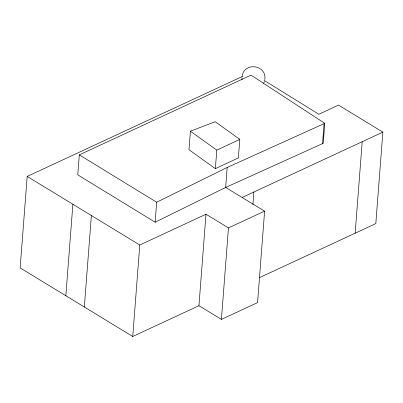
<?xml version="1.0" encoding="UTF-8"?>
<svg xmlns="http://www.w3.org/2000/svg" width="403" height="403" viewBox="0 0 403 403"><rect width="100%" height="100%" fill="white"/><g stroke="black" fill="none" stroke-linecap="round" stroke-linejoin="round"><path stroke-width="0.6" d="M242.571 76.384L27.187 176.428L20.15 267.904L132.743 336.485L198.946 305.711L221.423 319.388L257.567 302.623L264.605 211.147L225.655 187.45L155.13 222.209L77.774 174.842L79.31 154.868L251.019 75.134L324.773 123.338L323.236 143.312L225.655 187.45L227.191 167.477L324.773 123.338M65.845 295.721L72.888 204.245L27.187 176.428M84.338 307.021L91.375 215.55L72.888 204.245M132.743 336.485L139.781 245.014L205.983 214.235L228.461 227.912L264.605 211.147M155.13 222.209L156.666 202.235L227.191 167.477M190.412 131.192L188.987 149.709L215.373 168.656L238.38 157.895L239.8 139.378L215.217 121.721L190.412 131.192L216.799 150.138L215.373 168.656M198.946 305.711L205.983 214.235M221.423 319.388L228.461 227.912M252.918 204.553L253.88 192.019L382.85 132.139L375.813 223.61L259.386 277.672M322.561 143.599L324.098 123.63M355.164 233.196L362.201 141.725M264.781 79.678C267.209 64.717 243.78 61.538 242.102 76.555M263.633 83.3L264.418 81.557M216.799 150.138L239.8 139.378M242.127 197.47L253.88 192.019M91.375 215.55L139.781 245.014M382.85 132.139L338.505 105.102L318.874 114.271L263.985 80.293M79.31 154.868L156.666 202.235M241.976 77.764L242.047 79.678"/></g></svg>
